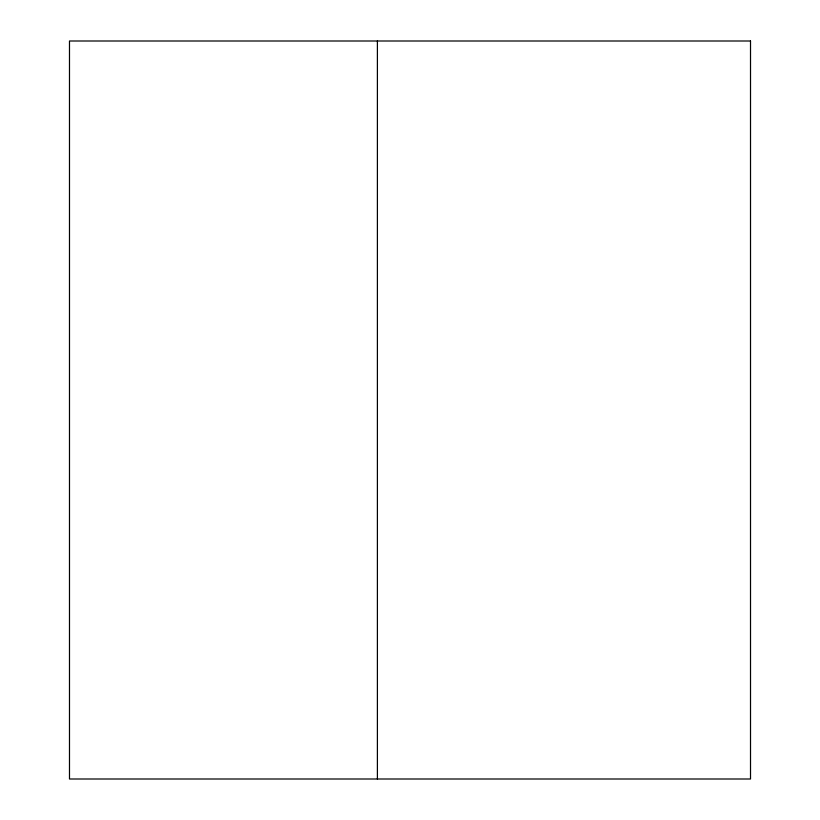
<?xml version="1.0" encoding="UTF-8"?>
<svg xmlns="http://www.w3.org/2000/svg" width="820" height="820" viewBox="0 0 820 820"><rect width="100%" height="100%" fill="white"/><g stroke="black" fill="none" stroke-linecap="round" stroke-linejoin="round"><path stroke-width="1.23" d="M377.395 41L377.395 779M750.515 41L69.485 41L69.485 779L750.515 779L750.515 41"/></g></svg>
